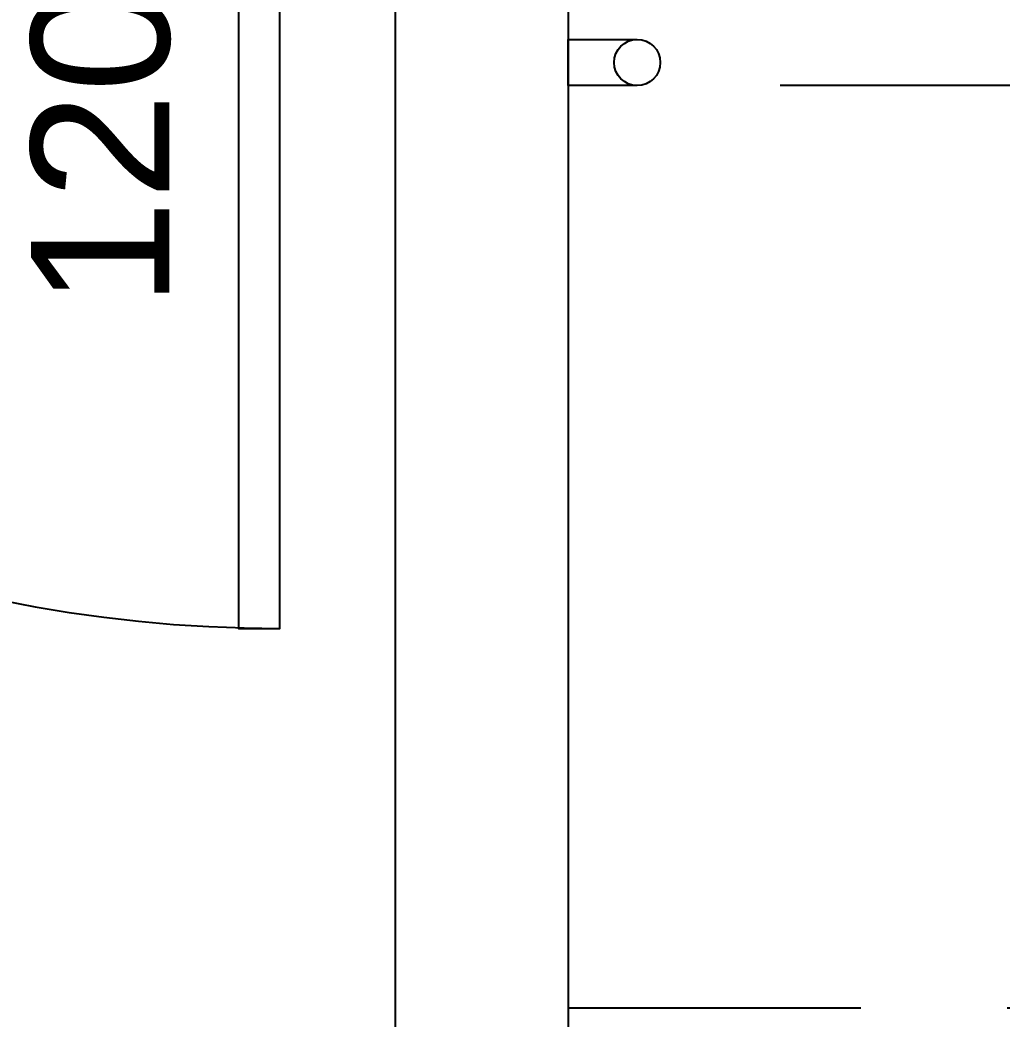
# Model space of a CAD drawing. Header units: centimetres. Extents: x 0 to 1084401, y -139216 to 99734.
# Drawn here: x 911707.7 to 911792.9, y 10098.1 to 10184.8 of the extents above; entities that cross this region are included whole.
import ezdxf
from ezdxf.enums import TextEntityAlignment as Align

# ---------------------------------------------------------------- set-up
doc = ezdxf.new("R2010")
doc.units = ezdxf.units.CM
doc.header["$LTSCALE"] = 4
doc.linetypes.add('DASHED2', pattern=[9.524999999999999, 6.35, -3.175])
for name, color, linetype in [('0.6', 6, 'Continuous'), ('02-CONT', 2, 'Continuous'), ('PDF1_PH - Metal', 253, 'Continuous'), ('PROJEÇÕES', 1, 'DASHED2')]:
    doc.layers.add(name, color=color, linetype=linetype)
doc.styles.add('2mm 1-50', font='arial.ttf', dxfattribs={"height": 0.1})

# ---------------------------------------------------------------- blocks, each defined once
blk = doc.blocks.new('1_00e')
blk.add_lwpolyline([(-28.40539012428269, -52.25289090163764), (-25.40539012428269, -52.25289090163764), (-25.40539012428269, 47.74710909836236), (-28.40539012428269, 47.74710909836236)], close=True)
at = {"color": 1}
blk.add_arc((-28.40539012428326, -52.25289090163764), 100, 0, 90, dxfattribs=at)

msp = doc.modelspace()

# ---------------------------------------------------------------- linework, layer by layer
at = {"layer": '0.6'}
for points in [[(911730.2346801861, 10252.01251930818), (911740.2346801861, 10252.01251930818), (911740.2346801861, 9892.012519308182), (911605.2346801861, 9892.012519308182)], [(911755.2346801861, 10252.01251930817), (911755.2346801861, 9892.01251930817)]]:
    msp.add_lwpolyline(points, dxfattribs=at)
at = {"layer": 'PDF1_PH - Metal'}
msp.add_lwpolyline([(911761.2333228816, 10179.09807582529), (911755.2346801861, 10179.09807582529), (911755.2346801861, 10183.09807582529), (911761.2333228816, 10183.09807582529)], dxfattribs=at)
msp.add_circle((911761.2333228816, 10181.09807582529), 1.999999999999999, dxfattribs=at)
at = {"layer": 'PROJEÇÕES', "color": 250}
msp.add_lwpolyline([(911755.2346801861, 10099.09807582529), (911875.2346801861, 10099.09807582529), (911875.2346801861, 10179.09807582529), (911755.2346801861, 10179.09807582529)], close=True, dxfattribs=at)

# ---------------------------------------------------------------- block references
at = {"layer": '02-CONT', "xscale": 1.2, "yscale": 1.2, "zscale": 1.2, "rotation": 180}
msp.add_blockref('1_00e', (911696.148212037, 10189.30905022622), dxfattribs=at)

# ---------------------------------------------------------------- texts
at = {"layer": '02-CONT', "style": '2mm 1-50'}
msp.add_text('120x210', height=12, rotation=90, dxfattribs=at).set_placement((911714.6346801862, 10192.01251930818), align=Align.MIDDLE_CENTER)

doc.saveas('drawing.dxf')
